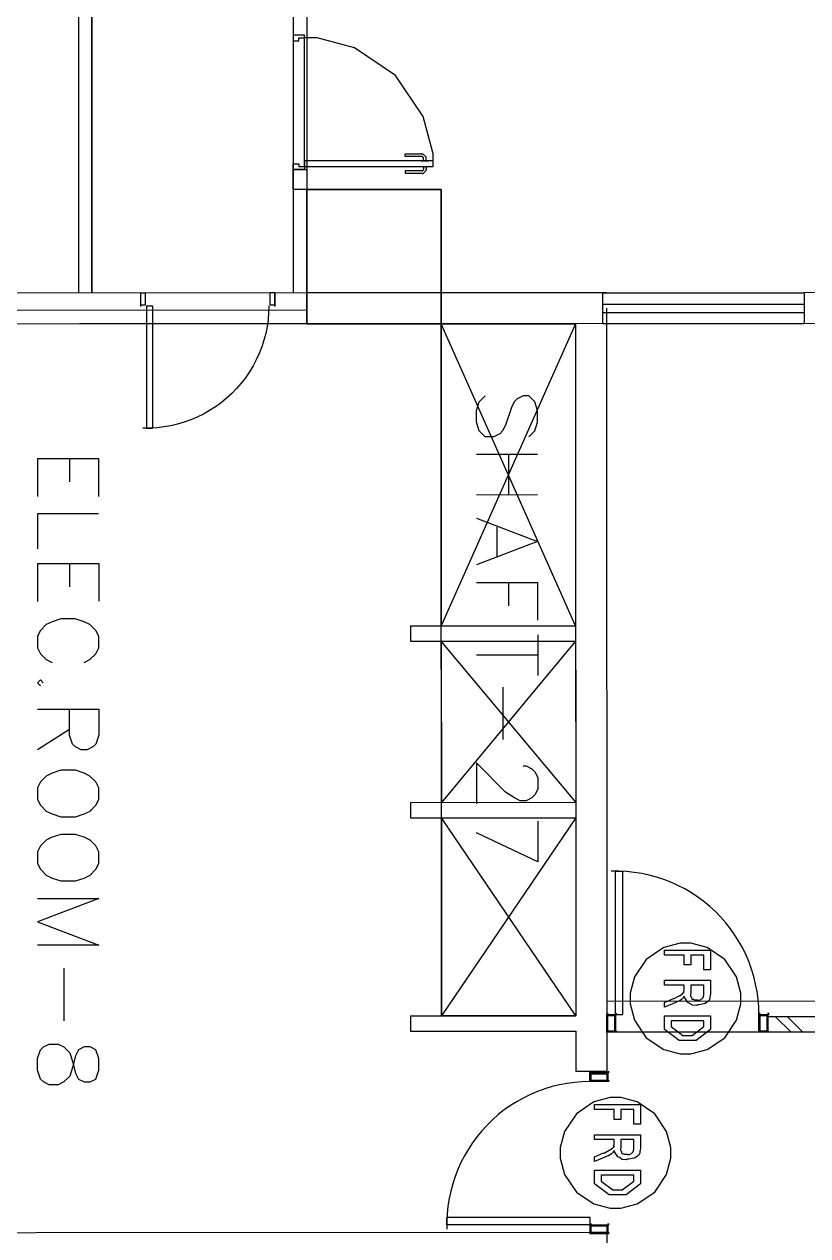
# Model space of a CAD drawing. Extents: x 0 to 23.4, y 0 to 16.5.
# Drawn here: x 11.992 to 13.523, y 2.11 to 4.478 of the extents above; entities that cross this region are included whole.
import ezdxf

# ---------------------------------------------------------------- set-up
doc = ezdxf.new("R2010")
doc.units = 0
doc.layers.get('0').update_dxf_attribs({"linetype": 'CONTINUOUS'})

msp = doc.modelspace()

# ---------------------------------------------------------------- linework, layer by layer
at = {"color": 0}
for points in [[(17.0065, 3.89464), (0.64947, 3.88758), (0.64551, 13.0708), (18.7494, 13.0786), (18.7535, 3.89535), (17.2431, 3.89469)], [(12.5175, 7.44894), (12.5175, 3.95281)], [(12.5438, 7.44894), (12.5438, 3.95281)], [(12.0986, 3.95275), (12.0986, 5.80735)], [(12.1239, 3.95264), (12.1239, 5.80735)], [(12.1239, 5.80735), (12.1239, 3.95281)], [(12.7908, 4.19997), (12.7908, 4.2245), (12.7711, 4.2979), (12.7172, 4.37782), (12.6372, 4.43175), (12.5638, 4.4515), (12.5393, 4.4515)], [(12.5393, 4.19997), (12.5393, 4.4515)], [(12.769, 4.22428), (12.7357, 4.22428)], [(12.7357, 4.21946), (12.7357, 4.22428)], [(12.769, 4.21946), (12.7357, 4.21946)], [(12.7769, 4.21636), (12.7769, 4.21837), (12.7709, 4.22428), (12.769, 4.22428)], [(12.772, 4.21636), (12.772, 4.21718), (12.7698, 4.21946), (12.769, 4.21946)], [(12.772, 4.21181), (12.772, 4.21636)], [(12.7769, 4.21181), (12.7769, 4.21636)], [(12.7671, 4.21094), (12.7818, 4.21094), (12.7671, 4.21181)], [(12.7671, 4.19997), (12.7818, 4.19997), (12.7671, 4.19911)], [(12.769, 4.18664), (12.7709, 4.18664), (12.7769, 4.19254), (12.7769, 4.1945)], [(12.769, 4.19146), (12.7698, 4.19146), (12.772, 4.19374), (12.772, 4.1945)], [(12.772, 4.19911), (12.772, 4.1945)], [(12.7769, 4.19911), (12.7769, 4.1945)], [(12.769, 4.19146), (12.7357, 4.19146)], [(12.7357, 4.19146), (12.7357, 4.18664)], [(12.769, 4.18664), (12.7357, 4.18664)], [(12.5438, 3.95281), (11.5334, 3.95236)], [(12.2288, 3.95269), (12.2189, 3.95269)], [(12.2189, 3.95269), (12.2189, 3.92942)], [(12.2189, 3.95269), (12.2189, 3.92643)], [(12.2289, 3.92942), (12.2288, 3.95269)], [(12.4813, 3.95281), (12.4714, 3.95281)], [(12.4714, 3.95281), (12.4714, 3.92953)], [(12.4813, 3.92953), (12.4813, 3.95281)], [(12.4813, 3.95281), (12.4814, 3.92654)], [(13.1291, 3.95307), (12.5438, 3.95281)], [(13.1221, 3.95307), (13.5158, 3.95324)], [(13.1221, 3.89268), (13.1221, 3.95301)], [(13.1221, 3.89268), (13.1221, 3.94521)], [(16.0353, 3.95432), (13.5158, 3.95324)], [(13.5158, 3.95324), (13.5158, 3.89285)], [(12.5438, 3.91894), (10.62, 3.91813)], [(12.2189, 3.92942), (12.2289, 3.92942)], [(12.4697, 3.9279), (12.4693, 3.91422), (12.4682, 3.90061), (12.4663, 3.88704), (12.4635, 3.87364), (12.4601, 3.8604), (12.4558, 3.84744), (12.4509, 3.83469), (12.4452, 3.82226), (12.4388, 3.81017), (12.4318, 3.79844), (12.424, 3.78717), (12.4157, 3.77632), (12.4067, 3.766), (12.3972, 3.75618), (12.3872, 3.74696), (12.3766, 3.73828), (12.3655, 3.73025), (12.354, 3.72287), (12.3421, 3.71615), (12.3298, 3.71012), (12.3172, 3.70481), (12.3043, 3.70025), (12.2912, 3.6964), (12.2779, 3.69331), (12.2644, 3.69097), (12.2508, 3.68946), (12.2372, 3.68864), (12.2235, 3.68869)], [(12.2305, 3.92779), (12.2306, 3.68858)], [(12.2305, 3.92779), (12.2425, 3.92779)], [(12.2425, 3.92779), (12.2426, 3.68858)], [(12.4714, 3.92953), (12.4813, 3.92953)], [(13.1221, 3.93088), (13.5158, 3.93104)], [(13.1221, 3.9145), (13.5158, 3.91471)], [(13.1291, 3.9229), (13.1297, 2.43083)], [(12.5438, 3.89268), (10.6201, 3.89171)], [(12.7538, 3.89253), (11.5334, 3.89204)], [(12.7538, 3.89253), (11.5334, 3.89204)], [(12.8063, 3.89279), (12.8065, 3.30203)], [(13.069, 3.30214), (12.8063, 3.89279)], [(13.0687, 3.89268), (12.8065, 3.30203)], [(13.0687, 3.89268), (13.069, 3.30214)], [(13.1221, 3.89268), (13.5158, 3.89285)], [(12.9777, 3.67176), (12.989, 3.68317), (12.9947, 3.70025), (12.9947, 3.72304), (12.989, 3.74013), (12.9776, 3.75146), (12.9662, 3.75146), (12.9548, 3.74576), (12.9491, 3.74007), (12.9434, 3.72868), (12.9321, 3.69456), (12.9264, 3.68317), (12.9207, 3.67746), (12.9093, 3.67176), (12.8922, 3.67171), (12.8808, 3.68311), (12.8751, 3.70019), (12.8751, 3.72299), (12.8808, 3.74007), (12.8922, 3.75146)], [(12.2306, 3.68858), (12.2426, 3.68858)], [(12.0175, 3.62896), (12.137, 3.62901), (12.1371, 3.55496)], [(12.0175, 3.62896), (12.0175, 3.5549)], [(12.0801, 3.62896), (12.0801, 3.58344)], [(12.8752, 3.63758), (12.9947, 3.63758)], [(12.9378, 3.63758), (12.9378, 3.55789)], [(12.9947, 3.55789), (12.8752, 3.55783)], [(12.1371, 3.52083), (12.0175, 3.52078), (12.0175, 3.45242)], [(12.8752, 3.51226), (12.9948, 3.46679), (12.8752, 3.42117)], [(12.915, 3.49522), (12.9151, 3.43826)], [(12.0176, 3.42393), (12.1372, 3.42399), (12.1372, 3.34999)], [(12.0176, 3.42393), (12.0176, 3.34993)], [(12.0802, 3.42399), (12.0802, 3.37842)], [(12.8753, 3.38699), (12.9948, 3.38704), (12.9948, 3.31304)], [(12.9379, 3.38704), (12.9379, 3.34147)], [(12.1088, 3.23042), (12.1201, 3.23611), (12.1315, 3.2475), (12.1372, 3.2589), (12.1372, 3.28162), (12.1315, 3.29303), (12.1201, 3.30442), (12.1087, 3.31011), (12.0916, 3.31581), (12.0632, 3.31581), (12.0461, 3.31006), (12.0347, 3.30436), (12.0233, 3.29297), (12.0176, 3.28157), (12.0176, 3.25885), (12.0233, 3.24744), (12.0347, 3.23606), (12.0461, 3.23036)], [(12.7462, 3.30203), (13.069, 3.30214)], [(12.7462, 3.30203), (12.7462, 3.27181)], [(12.7462, 3.27181), (13.069, 3.27197)], [(13.0691, 2.95703), (12.8065, 3.27208)], [(12.8065, 3.27186), (12.8067, 2.95692)], [(13.069, 3.27197), (12.8067, 2.95692)], [(12.9949, 3.28456), (12.9949, 3.20486)], [(13.069, 3.27197), (13.0691, 2.95703)], [(12.9949, 3.24468), (12.8753, 3.24463)], [(12.029, 3.19049), (12.0233, 3.19618), (12.0177, 3.19049), (12.0234, 3.18479)], [(12.9266, 3.18201), (12.9267, 3.07954)], [(12.0177, 3.13926), (12.1373, 3.13926), (12.1373, 3.08806), (12.1316, 3.07096), (12.1259, 3.06526), (12.1145, 3.05957), (12.1031, 3.05957), (12.0917, 3.06526), (12.086, 3.07096), (12.0803, 3.088), (12.0803, 3.13926)], [(12.0803, 3.09939), (12.0177, 3.05951)], [(12.9665, 3.02832), (12.9722, 3.02832), (12.9836, 3.02262), (12.9893, 3.01693), (12.995, 3.00553), (12.995, 2.98275), (12.9893, 2.97136), (12.9836, 2.96565), (12.9722, 2.95996), (12.9608, 2.95996), (12.9494, 2.96565), (12.9323, 2.97706), (12.8754, 3.03396), (12.8754, 2.95426)], [(12.7463, 2.95688), (13.0691, 2.95703)], [(12.7463, 2.95688), (12.7463, 2.92671)], [(12.7463, 2.92671), (13.0691, 2.92686)], [(13.0693, 2.53971), (12.8067, 2.92697)], [(12.8067, 2.92671), (12.8069, 2.53961)], [(12.8067, 2.92671), (12.8069, 2.53961)], [(13.0691, 2.92686), (12.8069, 2.53961)], [(12.995, 2.92014), (12.9951, 2.84039), (12.8754, 2.89729)], [(13.0691, 2.92686), (13.0693, 2.53971)], [(13.4271, 2.54249), (13.4267, 2.55746), (13.4255, 2.57232), (13.4235, 2.58712), (13.4207, 2.60178), (13.4172, 2.61632), (13.4129, 2.63058), (13.4078, 2.64464), (13.402, 2.65836), (13.3954, 2.67182), (13.3881, 2.68485), (13.3802, 2.69754), (13.3716, 2.70975), (13.3624, 2.72146), (13.3525, 2.73269), (13.3421, 2.74333), (13.3311, 2.75347), (13.3196, 2.76297), (13.3076, 2.77186), (13.2951, 2.78006), (13.2822, 2.7876), (13.2689, 2.79449), (13.2553, 2.80063), (13.2414, 2.80599), (13.2272, 2.81065), (13.2128, 2.81456), (13.1982, 2.81765), (13.1834, 2.81999), (13.1686, 2.8215), (13.1537, 2.82226), (13.1387, 2.82221)], [(13.1472, 2.54237), (13.147, 2.82232)], [(13.147, 2.82232), (13.161, 2.82232)], [(13.1612, 2.54237), (13.161, 2.82232)], [(12.0178, 2.7691), (12.1374, 2.76915), (12.0178, 2.72358), (12.1375, 2.67806), (12.0179, 2.678)], [(12.0692, 2.63249), (12.0692, 2.53)], [(13.9858, 2.56814), (13.1297, 2.56776)], [(12.7465, 2.53961), (13.0693, 2.53971)], [(12.7465, 2.53961), (12.7465, 2.50939)], [(13.1297, 2.50738), (13.1297, 2.54237)], [(13.1297, 2.50738), (13.1297, 2.54237)], [(13.1297, 2.54237), (13.1472, 2.54237)], [(13.1297, 2.54237), (13.1472, 2.54237)], [(13.1319, 2.50956), (13.1318, 2.54021)], [(13.1318, 2.54021), (13.145, 2.54021)], [(13.145, 2.54021), (13.145, 2.5096)], [(13.1472, 2.54237), (13.1612, 2.54237)], [(13.1472, 2.54237), (13.1472, 2.50738)], [(13.1472, 2.54237), (13.1472, 2.50738)], [(13.4271, 2.54249), (13.4446, 2.54254)], [(13.4271, 2.54249), (13.4446, 2.54254)], [(13.4271, 2.50749), (13.4271, 2.54249)], [(13.4271, 2.50749), (13.4271, 2.54249)], [(13.4293, 2.50971), (13.4293, 2.54031)], [(13.4293, 2.54031), (13.4424, 2.54031)], [(13.4424, 2.54031), (13.4424, 2.50971)], [(13.4446, 2.54254), (13.4446, 2.50754)], [(13.4446, 2.54254), (13.4446, 2.50754)], [(13.986, 2.53792), (13.4446, 2.53771)], [(13.4446, 2.53771), (13.4446, 2.50754)], [(13.4596, 2.53771), (13.4899, 2.50754)], [(13.4829, 2.53771), (13.513, 2.50754)], [(12.7465, 2.50939), (13.0693, 2.50956)], [(13.0693, 2.50956), (13.0693, 2.43083)], [(13.4446, 2.50754), (13.1297, 2.50738)], [(13.1472, 2.50738), (13.1297, 2.50738)], [(13.1472, 2.50738), (13.1297, 2.50738)], [(13.145, 2.5096), (13.1319, 2.50956)], [(13.4446, 2.50754), (13.4271, 2.50749)], [(13.4446, 2.50754), (13.4271, 2.50749)], [(13.4424, 2.50971), (13.4293, 2.50971)], [(14.0765, 2.50782), (13.4446, 2.50754)], [(13.1297, 2.43083), (13.0693, 2.43083)], [(13.0969, 2.41114), (13.0969, 2.42865)], [(13.0969, 2.41114), (13.0969, 2.42865)], [(13.0969, 2.42865), (13.1319, 2.42865)], [(13.0969, 2.42865), (13.1319, 2.42865)], [(13.0991, 2.42643), (13.1297, 2.42649)], [(13.0991, 2.41336), (13.0991, 2.42643)], [(13.1297, 2.42649), (13.1297, 2.41336)], [(13.1319, 2.42865), (13.1319, 2.41118)], [(13.1319, 2.42865), (13.1319, 2.41118)], [(13.0969, 2.41114), (13.082, 2.41075), (13.0671, 2.40956), (13.0523, 2.40756), (13.0377, 2.40479), (13.0231, 2.40121), (13.0088, 2.39686), (12.9948, 2.39182), (12.9811, 2.38596), (12.9676, 2.37944), (12.9546, 2.37218), (12.9419, 2.36426), (12.9297, 2.35562), (12.918, 2.3464), (12.9067, 2.33653), (12.8961, 2.32611), (12.886, 2.31511), (12.8765, 2.3036), (12.8676, 2.29156), (12.8594, 2.27914), (12.8518, 2.26622), (12.8449, 2.25293), (12.8388, 2.23931), (12.8334, 2.22542), (12.8288, 2.21121), (12.8249, 2.19678), (12.8218, 2.18218), (12.8194, 2.16743), (12.8179, 2.15256), (12.8172, 2.13769), (12.8172, 2.12272)], [(13.1319, 2.41118), (13.0969, 2.41114)], [(13.1319, 2.41118), (13.0969, 2.41114)], [(13.1297, 2.41336), (13.0991, 2.41336)], [(13.0971, 2.14518), (12.8171, 2.14507)], [(12.8171, 2.13108), (12.8171, 2.14507)], [(13.0971, 2.13118), (13.0971, 2.14518)], [(13.1298, 2.11589), (10.899, 2.11496)], [(13.0971, 2.13118), (12.8171, 2.13108)], [(13.0971, 2.13118), (13.1321, 2.13124)], [(13.0971, 2.13118), (13.1321, 2.13124)], [(13.0971, 2.11372), (13.0971, 2.13118)], [(13.0971, 2.11372), (13.0971, 2.13118)], [(13.1321, 2.11372), (13.0971, 2.11372)], [(13.1321, 2.11372), (13.0971, 2.11372)], [(13.0992, 2.11589), (13.0992, 2.12901)], [(13.0992, 2.12901), (13.1298, 2.12901)], [(13.1298, 2.11589), (13.0992, 2.11589)], [(13.1298, 2.12901), (13.1298, 2.11589)], [(13.1298, 2.11589), (13.1303, 1.15137)], [(13.1321, 2.13124), (13.1321, 2.11372)], [(13.1321, 2.13124), (13.1321, 2.11372)]]:
    msp.add_lwpolyline(points, dxfattribs=at)
for points in [[(12.5175, 4.45697), (12.5175, 4.44601), (12.5284, 4.44601), (12.5284, 4.4515), (12.5393, 4.4515), (12.5393, 4.45697), (12.5175, 4.45697)], [(12.5175, 4.1945), (12.5175, 4.20546), (12.5284, 4.20546), (12.5284, 4.19997), (12.5393, 4.19997), (12.5393, 4.1945), (12.5175, 4.1945)], [(12.5437, 4.1945), (12.5437, 4.15517), (12.5175, 4.15517), (12.5175, 4.1945), (12.5437, 4.1945)], [(12.5393, 4.19997), (12.7908, 4.19997), (12.7908, 4.21094), (12.5393, 4.21094), (12.5393, 4.19997)], [(12.8062, 4.15528), (12.8063, 3.89279), (12.5438, 3.89268), (12.5437, 4.15517), (12.8062, 4.15528)], [(12.8062, 4.15528), (12.8063, 3.89279), (12.5438, 3.89268), (12.5437, 4.15517), (12.8062, 4.15528)], [(12.5437, 4.15517), (12.5438, 3.89268), (12.8063, 3.89279), (12.8062, 4.15528), (12.5437, 4.15517)], [(13.0687, 3.89268), (13.0693, 2.53971), (12.8069, 2.53961), (12.8063, 3.89258), (13.0687, 3.89268)], [(12.1373, 2.98557), (12.1316, 2.9969), (12.1202, 3.00831), (12.1088, 3.014), (12.0917, 3.01969), (12.0633, 3.01969), (12.0462, 3.014), (12.0348, 3.00831), (12.0234, 2.9969), (12.0177, 2.98551), (12.0177, 2.96272), (12.0234, 2.95133), (12.0348, 2.93994), (12.0462, 2.93425), (12.0633, 2.92854), (12.0918, 2.9286), (12.1089, 2.93431), (12.1203, 2.94), (12.1317, 2.95139), (12.1373, 2.96278), (12.1373, 2.98557)], [(12.1374, 2.86029), (12.1317, 2.87164), (12.1203, 2.88303), (12.1089, 2.88872), (12.0918, 2.89442), (12.0634, 2.89442), (12.0463, 2.88872), (12.0349, 2.88303), (12.0235, 2.87164), (12.0178, 2.86025), (12.0178, 2.83746), (12.0235, 2.82607), (12.0349, 2.81467), (12.0463, 2.80897), (12.0634, 2.80328), (12.0918, 2.80333), (12.1089, 2.80903), (12.1203, 2.81472), (12.1317, 2.82611), (12.1374, 2.83751), (12.1374, 2.86029)], [(13.3919, 2.57346), (13.3919, 2.58404), (13.3834, 2.61561), (13.3602, 2.65001), (13.3257, 2.67324), (13.2942, 2.68169), (13.2836, 2.68169), (13.2731, 2.68169), (13.2415, 2.67324), (13.2071, 2.65001), (13.1839, 2.61561), (13.1754, 2.58404), (13.1754, 2.57346), (13.1754, 2.56293), (13.1839, 2.53136), (13.2071, 2.4969), (13.2415, 2.47368), (13.2731, 2.46517), (13.2836, 2.46517), (13.2942, 2.46517), (13.3257, 2.47368), (13.3602, 2.4969), (13.3834, 2.53136), (13.3919, 2.56293), (13.3919, 2.57346)], [(13.2428, 2.66792), (13.3325, 2.66792), (13.3325, 2.6295), (13.3197, 2.6295), (13.3197, 2.65815), (13.2941, 2.65815), (13.2941, 2.63906), (13.2813, 2.63906), (13.2813, 2.65815), (13.2428, 2.65815), (13.2428, 2.66792)], [(13.2428, 2.60915), (13.3325, 2.60915), (13.3325, 2.5816), (13.3319, 2.57997), (13.3303, 2.57075), (13.3299, 2.5701), (13.3292, 2.56885), (13.3221, 2.56401), (13.321, 2.56358), (13.3192, 2.56315), (13.3099, 2.56099), (13.3069, 2.56099), (13.3046, 2.56011), (13.2966, 2.5606), (13.2911, 2.56446), (13.2899, 2.56511), (13.2883, 2.5656), (13.2815, 2.5759), (13.2813, 2.57725), (13.28, 2.57676), (13.2775, 2.57297), (13.2771, 2.57269), (13.2758, 2.5714), (13.2712, 2.56825), (13.2669, 2.56689), (13.2658, 2.5664), (13.2428, 2.55643), (13.2428, 2.56597), (13.2604, 2.57357), (13.2613, 2.57324), (13.2713, 2.57867), (13.2719, 2.579), (13.2725, 2.57921), (13.2777, 2.58263), (13.278, 2.5829), (13.278, 2.5829), (13.2807, 2.5861), (13.2808, 2.58637), (13.2807, 2.58632), (13.2798, 2.58697), (13.2813, 2.58979), (13.2813, 2.59071), (13.2813, 2.59939), (13.2428, 2.59939), (13.2428, 2.60915)], [(13.2941, 2.59939), (13.2941, 2.58311), (13.2934, 2.58208), (13.2932, 2.5779), (13.2953, 2.57596), (13.2956, 2.57553), (13.2953, 2.57488), (13.2961, 2.57194), (13.2996, 2.57226), (13.3001, 2.57206), (13.3005, 2.57118), (13.3054, 2.57075), (13.3071, 2.57075), (13.3072, 2.57042), (13.311, 2.57047), (13.3156, 2.57292), (13.3162, 2.57335), (13.3162, 2.57335), (13.3183, 2.57531), (13.3197, 2.57986), (13.3197, 2.58137), (13.3197, 2.59939), (13.2941, 2.59939)], [(13.2428, 2.53971), (13.3325, 2.53971), (13.3325, 2.51975), (13.3325, 2.51281), (13.3043, 2.49154), (13.288, 2.49154), (13.2711, 2.49154), (13.2428, 2.51281), (13.2428, 2.51867), (13.2428, 2.53971)], [(13.2556, 2.52994), (13.2556, 2.5191), (13.2556, 2.51844), (13.2787, 2.50131), (13.2882, 2.50131), (13.2967, 2.50131), (13.3197, 2.51844), (13.3197, 2.51932), (13.3197, 2.52994), (13.2556, 2.52994)], [(12.1375, 2.456), (12.1318, 2.47304), (12.1204, 2.47874), (12.1091, 2.47874), (12.0977, 2.47304), (12.092, 2.46164), (12.0863, 2.43886), (12.0806, 2.42176), (12.0692, 2.41037), (12.0578, 2.40468), (12.0408, 2.40468), (12.0294, 2.41037), (12.0237, 2.41607), (12.018, 2.43317), (12.018, 2.45594), (12.0237, 2.47304), (12.0293, 2.47874), (12.0408, 2.48443), (12.0578, 2.48443), (12.0692, 2.47874), (12.0806, 2.46733), (12.0863, 2.45025), (12.092, 2.42746), (12.0977, 2.41612), (12.1091, 2.41043), (12.1205, 2.41043), (12.1319, 2.41612), (12.1376, 2.43321), (12.1375, 2.456)], [(13.2553, 2.2716), (13.2553, 2.28217), (13.2467, 2.31375), (13.2235, 2.34814), (13.1891, 2.37136), (13.1575, 2.37983), (13.147, 2.37983), (13.1364, 2.37983), (13.1048, 2.37136), (13.0704, 2.34814), (13.0472, 2.31375), (13.0387, 2.28217), (13.0387, 2.2716), (13.0387, 2.26107), (13.0472, 2.22949), (13.0704, 2.19504), (13.1048, 2.17182), (13.1364, 2.16331), (13.147, 2.16331), (13.1575, 2.16331), (13.1891, 2.17182), (13.2235, 2.19504), (13.2467, 2.22949), (13.2553, 2.26107), (13.2553, 2.2716)], [(13.1062, 2.36604), (13.1958, 2.36606), (13.1958, 2.32764), (13.183, 2.32764), (13.183, 2.35628), (13.1574, 2.35628), (13.1574, 2.33718), (13.1446, 2.33718), (13.1446, 2.35628), (13.1062, 2.35628), (13.1062, 2.36604)], [(13.1062, 2.30729), (13.1958, 2.30729), (13.1958, 2.27974), (13.1953, 2.2781), (13.1936, 2.26887), (13.1932, 2.26824), (13.1925, 2.26699), (13.1854, 2.26215), (13.1843, 2.26172), (13.1825, 2.26129), (13.1732, 2.25911), (13.1702, 2.25911), (13.168, 2.25825), (13.1599, 2.25874), (13.1544, 2.26258), (13.1533, 2.26324), (13.1516, 2.26372), (13.1449, 2.27404), (13.1446, 2.27539), (13.1433, 2.2749), (13.1408, 2.27111), (13.1405, 2.27083), (13.1392, 2.26953), (13.1345, 2.26639), (13.1303, 2.26503), (13.1292, 2.26454), (13.1062, 2.25456), (13.1062, 2.26411), (13.1237, 2.27171), (13.1247, 2.27138), (13.1346, 2.27681), (13.1352, 2.27713), (13.1358, 2.27735), (13.141, 2.28076), (13.1413, 2.28103), (13.1413, 2.28103), (13.144, 2.28424), (13.1442, 2.2845), (13.144, 2.28446), (13.1432, 2.2851), (13.1446, 2.28793), (13.1446, 2.28885), (13.1446, 2.29753), (13.1062, 2.29753), (13.1062, 2.30729)], [(13.1574, 2.29753), (13.1574, 2.28125), (13.1567, 2.28022), (13.1565, 2.27604), (13.1586, 2.27408), (13.1589, 2.27365), (13.1586, 2.273), (13.1594, 2.27007), (13.1629, 2.2704), (13.1635, 2.27018), (13.1638, 2.26932), (13.1687, 2.26887), (13.1704, 2.26887), (13.1705, 2.26856), (13.1744, 2.26861), (13.1789, 2.27106), (13.1795, 2.27149), (13.1795, 2.27149), (13.1816, 2.27344), (13.183, 2.278), (13.183, 2.27951), (13.183, 2.29753), (13.1574, 2.29753)], [(13.1062, 2.23785), (13.1958, 2.23785), (13.1958, 2.21789), (13.1958, 2.21094), (13.1676, 2.18967), (13.1513, 2.18967), (13.1344, 2.18967), (13.1062, 2.21094), (13.1062, 2.21679), (13.1062, 2.23785)], [(13.119, 2.22808), (13.119, 2.21724), (13.119, 2.21658), (13.142, 2.19943), (13.1515, 2.19943), (13.16, 2.19943), (13.183, 2.21658), (13.183, 2.21744), (13.183, 2.22808), (13.119, 2.22808)]]:
    msp.add_lwpolyline(points, close=True, dxfattribs=at)
at = {"color": 0, "const_width": 0.002}
for points in [[(13.1297, 2.54237), (13.1317, 2.54237), (13.1317, 2.54438), (13.1297, 2.54438), (13.1297, 2.54237)], [(13.1297, 2.54237), (13.1317, 2.54237), (13.1317, 2.54438), (13.1297, 2.54438), (13.1297, 2.54237)], [(13.1472, 2.54237), (13.1491, 2.54237), (13.1491, 2.54438), (13.1472, 2.54438), (13.1472, 2.54237)], [(13.1472, 2.54237), (13.1491, 2.54237), (13.1491, 2.54438), (13.1472, 2.54438), (13.1472, 2.54237)], [(13.4271, 2.54249), (13.4291, 2.54249), (13.4291, 2.54449), (13.4271, 2.54449), (13.4271, 2.54249)], [(13.4271, 2.54249), (13.4291, 2.54249), (13.4291, 2.54449), (13.4271, 2.54449), (13.4271, 2.54249)], [(13.4446, 2.54254), (13.4466, 2.54254), (13.4466, 2.54449), (13.4446, 2.54449), (13.4446, 2.54254)], [(13.4446, 2.54254), (13.4466, 2.54254), (13.4466, 2.54449), (13.4446, 2.54449), (13.4446, 2.54254)], [(13.1297, 2.50738), (13.1317, 2.50738), (13.1317, 2.50939), (13.1297, 2.50939), (13.1297, 2.50738)], [(13.1297, 2.50738), (13.1317, 2.50738), (13.1317, 2.50939), (13.1297, 2.50939), (13.1297, 2.50738)], [(13.1472, 2.50738), (13.1492, 2.50738), (13.1492, 2.50939), (13.1472, 2.50939), (13.1472, 2.50738)], [(13.1472, 2.50738), (13.1492, 2.50738), (13.1492, 2.50939), (13.1472, 2.50939), (13.1472, 2.50738)], [(13.4271, 2.50749), (13.4291, 2.50749), (13.4291, 2.5095), (13.4271, 2.5095), (13.4271, 2.50749)], [(13.4271, 2.50749), (13.4291, 2.50749), (13.4291, 2.5095), (13.4271, 2.5095), (13.4271, 2.50749)], [(13.4446, 2.50754), (13.4466, 2.50754), (13.4466, 2.5095), (13.4446, 2.5095), (13.4446, 2.50754)], [(13.4446, 2.50754), (13.4466, 2.50754), (13.4466, 2.5095), (13.4446, 2.5095), (13.4446, 2.50754)], [(13.0969, 2.42865), (13.0989, 2.42865), (13.0989, 2.43067), (13.0969, 2.43067), (13.0969, 2.42865)], [(13.0969, 2.42865), (13.0989, 2.42865), (13.0989, 2.43067), (13.0969, 2.43067), (13.0969, 2.42865)], [(13.1319, 2.42865), (13.1339, 2.42865), (13.1339, 2.43067), (13.1319, 2.43067), (13.1319, 2.42865)], [(13.1319, 2.42865), (13.1339, 2.42865), (13.1339, 2.43067), (13.1319, 2.43067), (13.1319, 2.42865)], [(13.0969, 2.41114), (13.0989, 2.41114), (13.0989, 2.41314), (13.0969, 2.41314), (13.0969, 2.41114)], [(13.0969, 2.41114), (13.0989, 2.41114), (13.0989, 2.41314), (13.0969, 2.41314), (13.0969, 2.41114)], [(13.1319, 2.41118), (13.1339, 2.41118), (13.1339, 2.41314), (13.1319, 2.41314), (13.1319, 2.41118)], [(13.1319, 2.41118), (13.1339, 2.41118), (13.1339, 2.41314), (13.1319, 2.41314), (13.1319, 2.41118)], [(13.0971, 2.13118), (13.0991, 2.13118), (13.0991, 2.13319), (13.0971, 2.13319), (13.0971, 2.13118)], [(13.0971, 2.13118), (13.0991, 2.13118), (13.0991, 2.13319), (13.0971, 2.13319), (13.0971, 2.13118)], [(13.1321, 2.13124), (13.1341, 2.13124), (13.1341, 2.13319), (13.1321, 2.13319), (13.1321, 2.13124)], [(13.1321, 2.13124), (13.1341, 2.13124), (13.1341, 2.13319), (13.1321, 2.13319), (13.1321, 2.13124)], [(13.0971, 2.11372), (13.0991, 2.11372), (13.0991, 2.11572), (13.0971, 2.11572), (13.0971, 2.11372)], [(13.0971, 2.11372), (13.0991, 2.11372), (13.0991, 2.11572), (13.0971, 2.11572), (13.0971, 2.11372)], [(13.1321, 2.11372), (13.1341, 2.11372), (13.1341, 2.11572), (13.1321, 2.11572), (13.1321, 2.11372)], [(13.1321, 2.11372), (13.1341, 2.11372), (13.1341, 2.11572), (13.1321, 2.11572), (13.1321, 2.11372)]]:
    msp.add_lwpolyline(points, close=True, dxfattribs=at)

doc.saveas('drawing.dxf')
